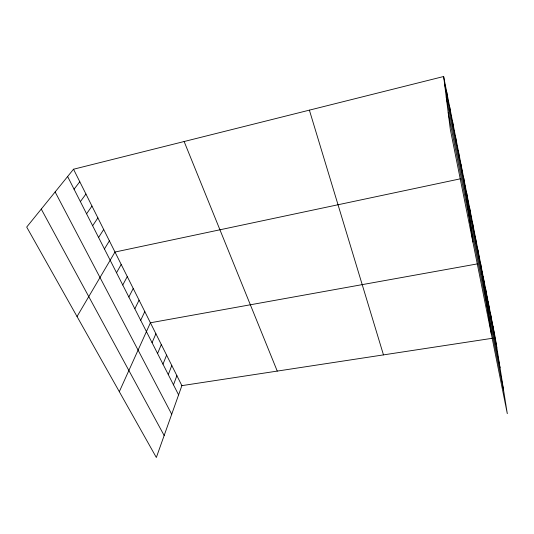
<?xml version="1.0" encoding="UTF-8"?>
<svg xmlns="http://www.w3.org/2000/svg" width="534" height="534" viewBox="0 0 534 534"><rect width="100%" height="100%" fill="white"/><g stroke="black" fill="none" stroke-linecap="round" stroke-linejoin="round"><path stroke-width="0.8" d="M73.525 169.231L181.88 385.641L156.342 457.491L26.7 227.07L73.525 169.231L443.641 76.509L495.285 337.835L507.3 413.65L450.302 129.328L443.641 76.509M173.49 384.847L176.881 375.656M168.283 374.601L171.788 365.483M162.983 364.168L166.595 355.117M157.57 353.521L161.308 344.543M152.056 342.668L155.908 333.77M119.316 391.682L150.408 322.783L477.323 263.903M140.689 320.307L144.801 311.576M134.835 308.779L139.074 300.148M128.861 297.017L133.24 288.487M122.753 285.016L127.279 276.585M116.525 272.754L121.198 264.437M77.036 316.529L114.99 252.041L460.602 178.77M104.43 248.957L109.397 240.867M98.59 237.463L103.696 229.493M92.636 225.742L97.896 217.899M86.568 213.8L91.975 206.077M80.374 201.618L85.947 194.036M74.059 189.196L79.793 181.754M181.88 385.641L492.869 338.202M41.265 209.081L164.158 435.51M55.135 191.946L171.708 414.264M67.624 176.52L178.596 394.893M184.13 141.523L277.253 371.097M309.386 110.144L383.472 354.89M448.2 112.647L503.589 390.214M444.468 83.037L496.814 347.467M446.224 96.974L500.031 367.772M492.962 326.074L494.464 335.612M490.586 314.059L492.068 323.497M488.163 301.783L489.611 311.115M485.68 289.241L487.108 298.459M483.15 276.425L484.545 285.516M480.56 263.322L491.407 334.377M477.91 249.919L479.245 258.743M475.2 236.215L476.502 244.886M472.43 222.191L473.698 230.708M469.593 207.839L470.821 216.19M466.689 193.148L467.884 201.325M463.719 178.109L472.89 241.995M461.036 164.525L462.144 172.335M458.292 150.648L459.36 158.271M455.489 136.464L456.51 143.893M452.625 121.972L453.6 129.195M449.701 107.154L450.629 114.156M446.704 92.008L447.579 98.777"/></g></svg>
